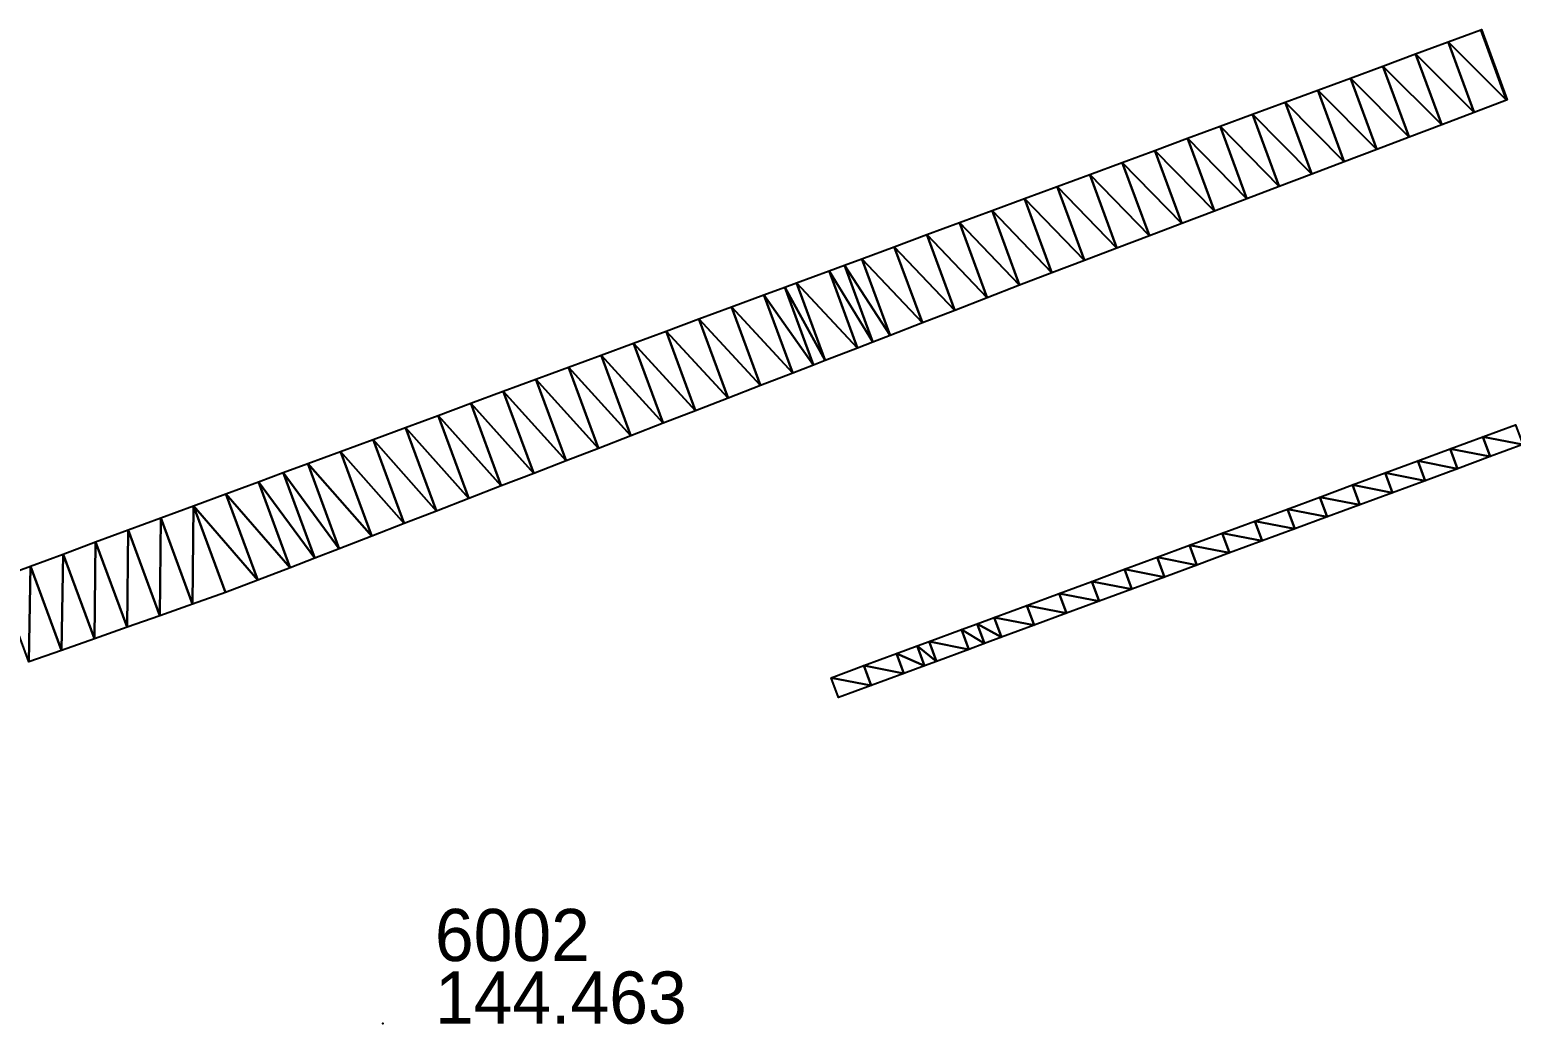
# Model space of a CAD drawing. Header units: metres. Extents: x 1882598 to 1885460, y 3171405 to 3171756.
# Drawn here: x 1884773.17 to 1884815.83, y 3171608.82 to 3171637.44 of the extents above; entities that cross this region are included whole.
import ezdxf

# ---------------------------------------------------------------- set-up
doc = ezdxf.new("R2010")
doc.units = ezdxf.units.M
doc.header["$MEASUREMENT"] = 0
doc.layers.add('pntelev', color=2, linetype='Continuous')
doc.layers.add('pntno', color=3, linetype='Continuous')
doc.layers.add('Triangles surfaces projet', color=7, linetype='Continuous', true_color=0x848484)

msp = doc.modelspace()

# ---------------------------------------------------------------- linework, layer by layer
msp.add_point((1884783.335, 3171608.838, 144.463))
at = {"layer": 'Triangles surfaces projet'}
for points in [[(1884814.945, 3171637.432, 143.719), (1884815.692, 3171635.412, 143.772), (1884814.007, 3171637.086, 143.702), (1884814.945, 3171637.432, 143.719)], [(1884814.945, 3171637.432, 144.069), (1884815.692, 3171635.412, 144.122), (1884814.007, 3171637.086, 144.052), (1884814.945, 3171637.432, 144.069)], [(1884815.71, 3171635.419, 143.773), (1884814.945, 3171637.432, 143.719), (1884814.964, 3171637.439, 143.719), (1884815.71, 3171635.419, 143.773)], [(1884814.964, 3171637.439, 144.069), (1884815.71, 3171635.419, 144.123), (1884814.945, 3171637.432, 144.069), (1884814.964, 3171637.439, 144.069)], [(1884815.71, 3171635.419, 143.773), (1884815.692, 3171635.412, 143.772), (1884814.945, 3171637.432, 143.719), (1884815.71, 3171635.419, 143.773)], [(1884815.71, 3171635.419, 144.123), (1884815.692, 3171635.412, 144.122), (1884814.945, 3171637.432, 144.069), (1884815.71, 3171635.419, 144.123)], [(1884814.757, 3171635.057, 143.756), (1884813.069, 3171636.739, 143.686), (1884814.007, 3171637.086, 143.702), (1884814.757, 3171635.057, 143.756)], [(1884814.007, 3171637.086, 144.052), (1884814.757, 3171635.057, 144.106), (1884813.069, 3171636.739, 144.036), (1884814.007, 3171637.086, 144.052)], [(1884814.007, 3171637.086, 143.702), (1884815.692, 3171635.412, 143.772), (1884814.757, 3171635.057, 143.756), (1884814.007, 3171637.086, 143.702)], [(1884815.692, 3171635.412, 144.122), (1884814.757, 3171635.057, 144.106), (1884814.007, 3171637.086, 144.052), (1884815.692, 3171635.412, 144.122)], [(1884812.131, 3171636.392, 143.671), (1884813.069, 3171636.739, 143.686), (1884813.822, 3171634.702, 143.741), (1884812.131, 3171636.392, 143.671)], [(1884813.069, 3171636.739, 144.036), (1884813.822, 3171634.702, 144.091), (1884812.131, 3171636.392, 144.021), (1884813.069, 3171636.739, 144.036)], [(1884814.757, 3171635.057, 143.756), (1884813.822, 3171634.702, 143.741), (1884813.069, 3171636.739, 143.686), (1884814.757, 3171635.057, 143.756)], [(1884814.757, 3171635.057, 144.106), (1884813.822, 3171634.702, 144.091), (1884813.069, 3171636.739, 144.036), (1884814.757, 3171635.057, 144.106)], [(1884812.131, 3171636.392, 143.671), (1884812.887, 3171634.347, 143.726), (1884811.193, 3171636.046, 143.656), (1884812.131, 3171636.392, 143.671)], [(1884812.131, 3171636.392, 144.021), (1884812.887, 3171634.347, 144.076), (1884811.193, 3171636.046, 144.006), (1884812.131, 3171636.392, 144.021)], [(1884812.887, 3171634.347, 143.726), (1884812.131, 3171636.392, 143.671), (1884813.822, 3171634.702, 143.741), (1884812.887, 3171634.347, 143.726)], [(1884813.822, 3171634.702, 144.091), (1884812.887, 3171634.347, 144.076), (1884812.131, 3171636.392, 144.021), (1884813.822, 3171634.702, 144.091)], [(1884811.017, 3171633.638, 143.697), (1884809.317, 3171635.353, 143.629), (1884810.255, 3171635.699, 143.642), (1884811.017, 3171633.638, 143.697)], [(1884810.255, 3171635.699, 143.992), (1884811.017, 3171633.638, 144.047), (1884809.317, 3171635.353, 143.979), (1884810.255, 3171635.699, 143.992)], [(1884811.193, 3171636.046, 143.656), (1884811.952, 3171633.992, 143.711), (1884810.255, 3171635.699, 143.642), (1884811.193, 3171636.046, 143.656)], [(1884811.193, 3171636.046, 144.006), (1884811.952, 3171633.992, 144.061), (1884810.255, 3171635.699, 143.992), (1884811.193, 3171636.046, 144.006)], [(1884811.017, 3171633.638, 143.697), (1884810.255, 3171635.699, 143.642), (1884811.952, 3171633.992, 143.711), (1884811.017, 3171633.638, 143.697)], [(1884811.952, 3171633.992, 144.061), (1884811.017, 3171633.638, 144.047), (1884810.255, 3171635.699, 143.992), (1884811.952, 3171633.992, 144.061)], [(1884812.887, 3171634.347, 143.726), (1884811.952, 3171633.992, 143.711), (1884811.193, 3171636.046, 143.656), (1884812.887, 3171634.347, 143.726)], [(1884812.887, 3171634.347, 144.076), (1884811.952, 3171633.992, 144.061), (1884811.193, 3171636.046, 144.006), (1884812.887, 3171634.347, 144.076)], [(1884810.082, 3171633.283, 143.684), (1884808.379, 3171635.006, 143.616), (1884809.317, 3171635.353, 143.629), (1884810.082, 3171633.283, 143.684)], [(1884809.317, 3171635.353, 143.979), (1884810.082, 3171633.283, 144.034), (1884808.379, 3171635.006, 143.966), (1884809.317, 3171635.353, 143.979)], [(1884809.317, 3171635.353, 143.629), (1884811.017, 3171633.638, 143.697), (1884810.082, 3171633.283, 143.684), (1884809.317, 3171635.353, 143.629)], [(1884811.017, 3171633.638, 144.047), (1884810.082, 3171633.283, 144.034), (1884809.317, 3171635.353, 143.979), (1884811.017, 3171633.638, 144.047)], [(1884809.147, 3171632.928, 143.671), (1884807.441, 3171634.659, 143.603), (1884808.379, 3171635.006, 143.616), (1884809.147, 3171632.928, 143.671)], [(1884808.379, 3171635.006, 143.966), (1884809.147, 3171632.928, 144.021), (1884807.441, 3171634.659, 143.953), (1884808.379, 3171635.006, 143.966)], [(1884809.147, 3171632.928, 143.671), (1884808.379, 3171635.006, 143.616), (1884810.082, 3171633.283, 143.684), (1884809.147, 3171632.928, 143.671)], [(1884810.082, 3171633.283, 144.034), (1884809.147, 3171632.928, 144.021), (1884808.379, 3171635.006, 143.966), (1884810.082, 3171633.283, 144.034)], [(1884808.212, 3171632.573, 143.659), (1884806.503, 3171634.313, 143.592), (1884807.441, 3171634.659, 143.603), (1884808.212, 3171632.573, 143.659)], [(1884807.441, 3171634.659, 143.953), (1884808.212, 3171632.573, 144.009), (1884806.503, 3171634.313, 143.942), (1884807.441, 3171634.659, 143.953)], [(1884808.212, 3171632.573, 143.659), (1884807.441, 3171634.659, 143.603), (1884809.147, 3171632.928, 143.671), (1884808.212, 3171632.573, 143.659)], [(1884809.147, 3171632.928, 144.021), (1884808.212, 3171632.573, 144.009), (1884807.441, 3171634.659, 143.953), (1884809.147, 3171632.928, 144.021)], [(1884806.342, 3171631.863, 143.636), (1884804.627, 3171633.62, 143.57), (1884805.565, 3171633.966, 143.58), (1884806.342, 3171631.863, 143.636)], [(1884805.565, 3171633.966, 143.93), (1884806.342, 3171631.863, 143.986), (1884804.627, 3171633.62, 143.92), (1884805.565, 3171633.966, 143.93)], [(1884805.565, 3171633.966, 143.58), (1884806.503, 3171634.313, 143.592), (1884807.277, 3171632.218, 143.647), (1884805.565, 3171633.966, 143.58)], [(1884806.503, 3171634.313, 143.942), (1884807.277, 3171632.218, 143.997), (1884805.565, 3171633.966, 143.93), (1884806.503, 3171634.313, 143.942)], [(1884805.565, 3171633.966, 143.58), (1884807.277, 3171632.218, 143.647), (1884806.342, 3171631.863, 143.636), (1884805.565, 3171633.966, 143.58)], [(1884807.277, 3171632.218, 143.997), (1884806.342, 3171631.863, 143.986), (1884805.565, 3171633.966, 143.93), (1884807.277, 3171632.218, 143.997)], [(1884807.277, 3171632.218, 143.647), (1884806.503, 3171634.313, 143.592), (1884808.212, 3171632.573, 143.659), (1884807.277, 3171632.218, 143.647)], [(1884808.212, 3171632.573, 144.009), (1884807.277, 3171632.218, 143.997), (1884806.503, 3171634.313, 143.942), (1884808.212, 3171632.573, 144.009)], [(1884805.407, 3171631.508, 143.626), (1884803.689, 3171633.273, 143.56), (1884804.627, 3171633.62, 143.57), (1884805.407, 3171631.508, 143.626)], [(1884804.627, 3171633.62, 143.92), (1884805.407, 3171631.508, 143.976), (1884803.689, 3171633.273, 143.91), (1884804.627, 3171633.62, 143.92)], [(1884804.627, 3171633.62, 143.57), (1884806.342, 3171631.863, 143.636), (1884805.407, 3171631.508, 143.626), (1884804.627, 3171633.62, 143.57)], [(1884806.342, 3171631.863, 143.986), (1884805.407, 3171631.508, 143.976), (1884804.627, 3171633.62, 143.92), (1884806.342, 3171631.863, 143.986)], [(1884803.689, 3171633.273, 143.56), (1884804.472, 3171631.154, 143.616), (1884802.751, 3171632.926, 143.55), (1884803.689, 3171633.273, 143.56)], [(1884803.689, 3171633.273, 143.91), (1884804.472, 3171631.154, 143.966), (1884802.751, 3171632.926, 143.9), (1884803.689, 3171633.273, 143.91)], [(1884804.472, 3171631.154, 143.616), (1884803.689, 3171633.273, 143.56), (1884805.407, 3171631.508, 143.626), (1884804.472, 3171631.154, 143.616)], [(1884805.407, 3171631.508, 143.976), (1884804.472, 3171631.154, 143.966), (1884803.689, 3171633.273, 143.91), (1884805.407, 3171631.508, 143.976)], [(1884801.813, 3171632.58, 143.541), (1884802.751, 3171632.926, 143.55), (1884803.537, 3171630.799, 143.607), (1884801.813, 3171632.58, 143.541)], [(1884802.751, 3171632.926, 143.9), (1884803.537, 3171630.799, 143.957), (1884801.813, 3171632.58, 143.891), (1884802.751, 3171632.926, 143.9)], [(1884803.537, 3171630.799, 143.607), (1884802.751, 3171632.926, 143.55), (1884804.472, 3171631.154, 143.616), (1884803.537, 3171630.799, 143.607)], [(1884804.472, 3171631.154, 143.966), (1884803.537, 3171630.799, 143.957), (1884802.751, 3171632.926, 143.9), (1884804.472, 3171631.154, 143.966)], [(1884800.875, 3171632.233, 143.533), (1884801.67, 3171630.083, 143.59), (1884799.937, 3171631.887, 143.525), (1884800.875, 3171632.233, 143.533)], [(1884800.875, 3171632.233, 143.883), (1884801.67, 3171630.083, 143.94), (1884799.937, 3171631.887, 143.875), (1884800.875, 3171632.233, 143.883)], [(1884801.813, 3171632.58, 143.541), (1884802.602, 3171630.444, 143.598), (1884800.875, 3171632.233, 143.533), (1884801.813, 3171632.58, 143.541)], [(1884801.813, 3171632.58, 143.891), (1884802.602, 3171630.444, 143.948), (1884800.875, 3171632.233, 143.883), (1884801.813, 3171632.58, 143.891)], [(1884802.602, 3171630.444, 143.598), (1884801.67, 3171630.083, 143.59), (1884800.875, 3171632.233, 143.533), (1884802.602, 3171630.444, 143.598)], [(1884802.602, 3171630.444, 143.948), (1884801.67, 3171630.083, 143.94), (1884800.875, 3171632.233, 143.883), (1884802.602, 3171630.444, 143.948)], [(1884802.602, 3171630.444, 143.598), (1884801.813, 3171632.58, 143.541), (1884803.537, 3171630.799, 143.607), (1884802.602, 3171630.444, 143.598)], [(1884803.537, 3171630.799, 143.957), (1884802.602, 3171630.444, 143.948), (1884801.813, 3171632.58, 143.891), (1884803.537, 3171630.799, 143.957)], [(1884800.737, 3171629.722, 143.583), (1884798.999, 3171631.54, 143.518), (1884799.937, 3171631.887, 143.525), (1884800.737, 3171629.722, 143.583)], [(1884799.937, 3171631.887, 143.875), (1884800.737, 3171629.722, 143.933), (1884798.999, 3171631.54, 143.868), (1884799.937, 3171631.887, 143.875)], [(1884800.737, 3171629.722, 143.583), (1884799.937, 3171631.887, 143.525), (1884801.67, 3171630.083, 143.59), (1884800.737, 3171629.722, 143.583)], [(1884801.67, 3171630.083, 143.94), (1884800.737, 3171629.722, 143.933), (1884799.937, 3171631.887, 143.875), (1884801.67, 3171630.083, 143.94)], [(1884798.061, 3171631.193, 143.511), (1884798.999, 3171631.54, 143.518), (1884799.804, 3171629.361, 143.576), (1884798.061, 3171631.193, 143.511)], [(1884798.999, 3171631.54, 143.868), (1884799.804, 3171629.361, 143.926), (1884798.061, 3171631.193, 143.861), (1884798.999, 3171631.54, 143.868)], [(1884798.999, 3171631.54, 143.518), (1884800.737, 3171629.722, 143.583), (1884799.804, 3171629.361, 143.576), (1884798.999, 3171631.54, 143.518)], [(1884800.737, 3171629.722, 143.933), (1884799.804, 3171629.361, 143.926), (1884798.999, 3171631.54, 143.868), (1884800.737, 3171629.722, 143.933)], [(1884798.871, 3171629, 143.57), (1884797.123, 3171630.847, 143.505), (1884798.061, 3171631.193, 143.511), (1884798.871, 3171629, 143.57)], [(1884798.061, 3171631.193, 143.861), (1884798.871, 3171629, 143.92), (1884797.123, 3171630.847, 143.855), (1884798.061, 3171631.193, 143.861)], [(1884798.871, 3171629, 143.57), (1884798.061, 3171631.193, 143.511), (1884799.804, 3171629.361, 143.576), (1884798.871, 3171629, 143.57)], [(1884799.804, 3171629.361, 143.926), (1884798.871, 3171629, 143.92), (1884798.061, 3171631.193, 143.861), (1884799.804, 3171629.361, 143.926)], [(1884797.448, 3171628.449, 143.561), (1884796.185, 3171630.5, 143.5), (1884796.629, 3171630.664, 143.502), (1884797.448, 3171628.449, 143.561)], [(1884796.629, 3171630.664, 143.852), (1884797.448, 3171628.449, 143.911), (1884796.185, 3171630.5, 143.85), (1884796.629, 3171630.664, 143.852)], [(1884797.939, 3171628.639, 143.564), (1884796.629, 3171630.664, 143.502), (1884797.123, 3171630.847, 143.505), (1884797.939, 3171628.639, 143.564)], [(1884797.123, 3171630.847, 143.855), (1884797.939, 3171628.639, 143.914), (1884796.629, 3171630.664, 143.852), (1884797.123, 3171630.847, 143.855)], [(1884797.939, 3171628.639, 143.564), (1884797.448, 3171628.449, 143.561), (1884796.629, 3171630.664, 143.502), (1884797.939, 3171628.639, 143.564)], [(1884797.939, 3171628.639, 143.914), (1884797.448, 3171628.449, 143.911), (1884796.629, 3171630.664, 143.852), (1884797.939, 3171628.639, 143.914)], [(1884797.939, 3171628.639, 143.564), (1884797.123, 3171630.847, 143.505), (1884798.871, 3171629, 143.57), (1884797.939, 3171628.639, 143.564)], [(1884798.871, 3171629, 143.92), (1884797.939, 3171628.639, 143.914), (1884797.123, 3171630.847, 143.855), (1884798.871, 3171629, 143.92)], [(1884796.073, 3171627.917, 143.554), (1884794.91, 3171630.029, 143.492), (1884795.247, 3171630.154, 143.494), (1884796.073, 3171627.917, 143.554)], [(1884795.247, 3171630.154, 143.844), (1884796.073, 3171627.917, 143.904), (1884794.91, 3171630.029, 143.842), (1884795.247, 3171630.154, 143.844)], [(1884796.185, 3171630.5, 143.5), (1884797.006, 3171628.278, 143.559), (1884795.247, 3171630.154, 143.494), (1884796.185, 3171630.5, 143.5)], [(1884796.185, 3171630.5, 143.85), (1884797.006, 3171628.278, 143.909), (1884795.247, 3171630.154, 143.844), (1884796.185, 3171630.5, 143.85)], [(1884797.006, 3171628.278, 143.559), (1884796.073, 3171627.917, 143.554), (1884795.247, 3171630.154, 143.494), (1884797.006, 3171628.278, 143.559)], [(1884797.006, 3171628.278, 143.909), (1884796.073, 3171627.917, 143.904), (1884795.247, 3171630.154, 143.844), (1884797.006, 3171628.278, 143.909)], [(1884796.185, 3171630.5, 143.5), (1884797.448, 3171628.449, 143.561), (1884797.006, 3171628.278, 143.559), (1884796.185, 3171630.5, 143.5)], [(1884797.448, 3171628.449, 143.911), (1884797.006, 3171628.278, 143.909), (1884796.185, 3171630.5, 143.85), (1884797.448, 3171628.449, 143.911)], [(1884794.309, 3171629.807, 143.489), (1884795.141, 3171627.556, 143.549), (1884793.371, 3171629.461, 143.484), (1884794.309, 3171629.807, 143.489)], [(1884794.309, 3171629.807, 143.839), (1884795.141, 3171627.556, 143.899), (1884793.371, 3171629.461, 143.834), (1884794.309, 3171629.807, 143.839)], [(1884794.309, 3171629.807, 143.489), (1884794.91, 3171630.029, 143.492), (1884795.738, 3171627.788, 143.552), (1884794.309, 3171629.807, 143.489)], [(1884794.91, 3171630.029, 143.842), (1884795.738, 3171627.788, 143.902), (1884794.309, 3171629.807, 143.839), (1884794.91, 3171630.029, 143.842)], [(1884795.141, 3171627.556, 143.549), (1884794.309, 3171629.807, 143.489), (1884795.738, 3171627.788, 143.552), (1884795.141, 3171627.556, 143.549)], [(1884795.738, 3171627.788, 143.902), (1884795.141, 3171627.556, 143.899), (1884794.309, 3171629.807, 143.839), (1884795.738, 3171627.788, 143.902)], [(1884795.738, 3171627.788, 143.552), (1884794.91, 3171630.029, 143.492), (1884796.073, 3171627.917, 143.554), (1884795.738, 3171627.788, 143.552)], [(1884796.073, 3171627.917, 143.904), (1884795.738, 3171627.788, 143.902), (1884794.91, 3171630.029, 143.842), (1884796.073, 3171627.917, 143.904)], [(1884793.371, 3171629.461, 143.484), (1884794.208, 3171627.195, 143.544), (1884792.433, 3171629.114, 143.479), (1884793.371, 3171629.461, 143.484)], [(1884793.371, 3171629.461, 143.834), (1884794.208, 3171627.195, 143.894), (1884792.433, 3171629.114, 143.829), (1884793.371, 3171629.461, 143.834)], [(1884794.208, 3171627.195, 143.544), (1884793.371, 3171629.461, 143.484), (1884795.141, 3171627.556, 143.549), (1884794.208, 3171627.195, 143.544)], [(1884795.141, 3171627.556, 143.899), (1884794.208, 3171627.195, 143.894), (1884793.371, 3171629.461, 143.834), (1884795.141, 3171627.556, 143.899)], [(1884791.495, 3171628.767, 143.475), (1884792.433, 3171629.114, 143.479), (1884793.275, 3171626.834, 143.54), (1884791.495, 3171628.767, 143.475)], [(1884792.433, 3171629.114, 143.829), (1884793.275, 3171626.834, 143.89), (1884791.495, 3171628.767, 143.825), (1884792.433, 3171629.114, 143.829)], [(1884793.275, 3171626.834, 143.54), (1884792.433, 3171629.114, 143.479), (1884794.208, 3171627.195, 143.544), (1884793.275, 3171626.834, 143.54)], [(1884794.208, 3171627.195, 143.894), (1884793.275, 3171626.834, 143.89), (1884792.433, 3171629.114, 143.829), (1884794.208, 3171627.195, 143.894)], [(1884791.41, 3171626.113, 143.532), (1884789.619, 3171628.074, 143.467), (1884790.557, 3171628.421, 143.471), (1884791.41, 3171626.113, 143.532)], [(1884790.557, 3171628.421, 143.821), (1884791.41, 3171626.113, 143.882), (1884789.619, 3171628.074, 143.817), (1884790.557, 3171628.421, 143.821)], [(1884791.495, 3171628.767, 143.475), (1884792.342, 3171626.474, 143.536), (1884790.557, 3171628.421, 143.471), (1884791.495, 3171628.767, 143.475)], [(1884791.495, 3171628.767, 143.825), (1884792.342, 3171626.474, 143.886), (1884790.557, 3171628.421, 143.821), (1884791.495, 3171628.767, 143.825)], [(1884791.41, 3171626.113, 143.532), (1884790.557, 3171628.421, 143.471), (1884792.342, 3171626.474, 143.536), (1884791.41, 3171626.113, 143.532)], [(1884792.342, 3171626.474, 143.886), (1884791.41, 3171626.113, 143.882), (1884790.557, 3171628.421, 143.821), (1884792.342, 3171626.474, 143.886)], [(1884791.495, 3171628.767, 143.475), (1884793.275, 3171626.834, 143.54), (1884792.342, 3171626.474, 143.536), (1884791.495, 3171628.767, 143.475)], [(1884793.275, 3171626.834, 143.89), (1884792.342, 3171626.474, 143.886), (1884791.495, 3171628.767, 143.825), (1884793.275, 3171626.834, 143.89)], [(1884790.477, 3171625.752, 143.529), (1884788.681, 3171627.728, 143.464), (1884789.619, 3171628.074, 143.467), (1884790.477, 3171625.752, 143.529)], [(1884789.619, 3171628.074, 143.817), (1884790.477, 3171625.752, 143.879), (1884788.681, 3171627.728, 143.814), (1884789.619, 3171628.074, 143.817)], [(1884790.477, 3171625.752, 143.529), (1884789.619, 3171628.074, 143.467), (1884791.41, 3171626.113, 143.532), (1884790.477, 3171625.752, 143.529)], [(1884791.41, 3171626.113, 143.882), (1884790.477, 3171625.752, 143.879), (1884789.619, 3171628.074, 143.817), (1884791.41, 3171626.113, 143.882)], [(1884789.544, 3171625.391, 143.526), (1884787.743, 3171627.381, 143.461), (1884788.681, 3171627.728, 143.464), (1884789.544, 3171625.391, 143.526)], [(1884788.681, 3171627.728, 143.814), (1884789.544, 3171625.391, 143.876), (1884787.743, 3171627.381, 143.811), (1884788.681, 3171627.728, 143.814)], [(1884789.544, 3171625.391, 143.526), (1884788.681, 3171627.728, 143.464), (1884790.477, 3171625.752, 143.529), (1884789.544, 3171625.391, 143.526)], [(1884790.477, 3171625.752, 143.879), (1884789.544, 3171625.391, 143.876), (1884788.681, 3171627.728, 143.814), (1884790.477, 3171625.752, 143.879)], [(1884787.743, 3171627.381, 143.461), (1884788.611, 3171625.03, 143.523), (1884786.805, 3171627.034, 143.458), (1884787.743, 3171627.381, 143.461)], [(1884787.743, 3171627.381, 143.811), (1884788.611, 3171625.03, 143.873), (1884786.805, 3171627.034, 143.808), (1884787.743, 3171627.381, 143.811)], [(1884789.544, 3171625.391, 143.526), (1884788.611, 3171625.03, 143.523), (1884787.743, 3171627.381, 143.461), (1884789.544, 3171625.391, 143.526)], [(1884789.544, 3171625.391, 143.876), (1884788.611, 3171625.03, 143.873), (1884787.743, 3171627.381, 143.811), (1884789.544, 3171625.391, 143.876)], [(1884786.746, 3171624.308, 143.519), (1884784.929, 3171626.341, 143.454), (1884785.867, 3171626.688, 143.456), (1884786.746, 3171624.308, 143.519)], [(1884785.867, 3171626.688, 143.806), (1884786.746, 3171624.308, 143.869), (1884784.929, 3171626.341, 143.804), (1884785.867, 3171626.688, 143.806)], [(1884786.805, 3171627.034, 143.458), (1884787.679, 3171624.669, 143.521), (1884785.867, 3171626.688, 143.456), (1884786.805, 3171627.034, 143.458)], [(1884786.805, 3171627.034, 143.808), (1884787.679, 3171624.669, 143.871), (1884785.867, 3171626.688, 143.806), (1884786.805, 3171627.034, 143.808)], [(1884786.746, 3171624.308, 143.519), (1884785.867, 3171626.688, 143.456), (1884787.679, 3171624.669, 143.521), (1884786.746, 3171624.308, 143.519)], [(1884787.679, 3171624.669, 143.871), (1884786.746, 3171624.308, 143.869), (1884785.867, 3171626.688, 143.806), (1884787.679, 3171624.669, 143.871)], [(1884786.805, 3171627.034, 143.458), (1884788.611, 3171625.03, 143.523), (1884787.679, 3171624.669, 143.521), (1884786.805, 3171627.034, 143.458)], [(1884788.611, 3171625.03, 143.873), (1884787.679, 3171624.669, 143.871), (1884786.805, 3171627.034, 143.808), (1884788.611, 3171625.03, 143.873)], [(1884783.991, 3171625.995, 143.453), (1884784.929, 3171626.341, 143.454), (1884785.813, 3171623.947, 143.518), (1884783.991, 3171625.995, 143.453)], [(1884784.929, 3171626.341, 143.804), (1884785.813, 3171623.947, 143.868), (1884783.991, 3171625.995, 143.803), (1884784.929, 3171626.341, 143.804)], [(1884785.813, 3171623.947, 143.518), (1884784.929, 3171626.341, 143.454), (1884786.746, 3171624.308, 143.519), (1884785.813, 3171623.947, 143.518)], [(1884786.746, 3171624.308, 143.869), (1884785.813, 3171623.947, 143.868), (1884784.929, 3171626.341, 143.804), (1884786.746, 3171624.308, 143.869)], [(1884784.881, 3171623.586, 143.517), (1884783.053, 3171625.648, 143.451), (1884783.991, 3171625.995, 143.453), (1884784.881, 3171623.586, 143.517)], [(1884783.991, 3171625.995, 143.803), (1884784.881, 3171623.586, 143.867), (1884783.053, 3171625.648, 143.801), (1884783.991, 3171625.995, 143.803)], [(1884783.991, 3171625.995, 143.453), (1884785.813, 3171623.947, 143.518), (1884784.881, 3171623.586, 143.517), (1884783.991, 3171625.995, 143.453)], [(1884785.813, 3171623.947, 143.868), (1884784.881, 3171623.586, 143.867), (1884783.991, 3171625.995, 143.803), (1884785.813, 3171623.947, 143.868)], [(1884816.156, 3171625.5, 144.16), (1884815.007, 3171625.723, 144.154), (1884815.945, 3171626.07, 144.169), (1884816.156, 3171625.5, 144.16)], [(1884783.948, 3171623.225, 143.516), (1884782.115, 3171625.301, 143.451), (1884783.053, 3171625.648, 143.451), (1884783.948, 3171623.225, 143.516)], [(1884783.053, 3171625.648, 143.801), (1884783.948, 3171623.225, 143.866), (1884782.115, 3171625.301, 143.801), (1884783.053, 3171625.648, 143.801)], [(1884784.881, 3171623.586, 143.517), (1884783.948, 3171623.225, 143.516), (1884783.053, 3171625.648, 143.451), (1884784.881, 3171623.586, 143.517)], [(1884784.881, 3171623.586, 143.867), (1884783.948, 3171623.225, 143.866), (1884783.053, 3171625.648, 143.801), (1884784.881, 3171623.586, 143.867)], [(1884815.218, 3171625.153, 144.146), (1884814.069, 3171625.377, 144.14), (1884815.007, 3171625.723, 144.154), (1884815.218, 3171625.153, 144.146)], [(1884815.218, 3171625.153, 144.146), (1884815.007, 3171625.723, 144.154), (1884816.156, 3171625.5, 144.16), (1884815.218, 3171625.153, 144.146)], [(1884781.177, 3171624.955, 143.45), (1884782.115, 3171625.301, 143.451), (1884783.015, 3171622.864, 143.516), (1884781.177, 3171624.955, 143.45)], [(1884782.115, 3171625.301, 143.801), (1884783.015, 3171622.864, 143.866), (1884781.177, 3171624.955, 143.8), (1884782.115, 3171625.301, 143.801)], [(1884782.115, 3171625.301, 143.451), (1884783.948, 3171623.225, 143.516), (1884783.015, 3171622.864, 143.516), (1884782.115, 3171625.301, 143.451)], [(1884783.948, 3171623.225, 143.866), (1884783.015, 3171622.864, 143.866), (1884782.115, 3171625.301, 143.801), (1884783.948, 3171623.225, 143.866)], [(1884812.193, 3171624.683, 144.113), (1884813.131, 3171625.03, 144.126), (1884813.342, 3171624.46, 144.118), (1884812.193, 3171624.683, 144.113)], [(1884814.28, 3171624.806, 144.131), (1884813.131, 3171625.03, 144.126), (1884814.069, 3171625.377, 144.14), (1884814.28, 3171624.806, 144.131)], [(1884813.131, 3171625.03, 144.126), (1884814.28, 3171624.806, 144.131), (1884813.342, 3171624.46, 144.118), (1884813.131, 3171625.03, 144.126)], [(1884815.218, 3171625.153, 144.146), (1884814.28, 3171624.806, 144.131), (1884814.069, 3171625.377, 144.14), (1884815.218, 3171625.153, 144.146)], [(1884779.756, 3171624.43, 143.45), (1884780.467, 3171624.692, 143.45), (1884781.376, 3171622.23, 143.516), (1884779.756, 3171624.43, 143.45)], [(1884780.467, 3171624.692, 143.8), (1884781.376, 3171622.23, 143.866), (1884779.756, 3171624.43, 143.8), (1884780.467, 3171624.692, 143.8)], [(1884781.177, 3171624.955, 143.45), (1884782.082, 3171622.503, 143.516), (1884780.467, 3171624.692, 143.45), (1884781.177, 3171624.955, 143.45)], [(1884781.177, 3171624.955, 143.8), (1884782.082, 3171622.503, 143.866), (1884780.467, 3171624.692, 143.8), (1884781.177, 3171624.955, 143.8)], [(1884781.376, 3171622.23, 143.516), (1884780.467, 3171624.692, 143.45), (1884782.082, 3171622.503, 143.516), (1884781.376, 3171622.23, 143.516)], [(1884782.082, 3171622.503, 143.866), (1884781.376, 3171622.23, 143.866), (1884780.467, 3171624.692, 143.8), (1884782.082, 3171622.503, 143.866)], [(1884782.082, 3171622.503, 143.516), (1884781.177, 3171624.955, 143.45), (1884783.015, 3171622.864, 143.516), (1884782.082, 3171622.503, 143.516)], [(1884783.015, 3171622.864, 143.866), (1884782.082, 3171622.503, 143.866), (1884781.177, 3171624.955, 143.8), (1884783.015, 3171622.864, 143.866)], [(1884812.193, 3171624.683, 144.113), (1884812.404, 3171624.113, 144.105), (1884811.255, 3171624.337, 144.101), (1884812.193, 3171624.683, 144.113)], [(1884812.404, 3171624.113, 144.105), (1884812.193, 3171624.683, 144.113), (1884813.342, 3171624.46, 144.118), (1884812.404, 3171624.113, 144.105)], [(1884779.756, 3171624.43, 143.45), (1884780.67, 3171621.957, 143.516), (1884778.818, 3171624.083, 143.451), (1884779.756, 3171624.43, 143.45)], [(1884779.756, 3171624.43, 143.8), (1884780.67, 3171621.957, 143.866), (1884778.818, 3171624.083, 143.801), (1884779.756, 3171624.43, 143.8)], [(1884780.67, 3171621.957, 143.516), (1884779.756, 3171624.43, 143.45), (1884781.376, 3171622.23, 143.516), (1884780.67, 3171621.957, 143.516)], [(1884781.376, 3171622.23, 143.866), (1884780.67, 3171621.957, 143.866), (1884779.756, 3171624.43, 143.8), (1884781.376, 3171622.23, 143.866)], [(1884811.466, 3171623.767, 144.093), (1884810.317, 3171623.99, 144.089), (1884811.255, 3171624.337, 144.101), (1884811.466, 3171623.767, 144.093)], [(1884811.466, 3171623.767, 144.093), (1884811.255, 3171624.337, 144.101), (1884812.404, 3171624.113, 144.105), (1884811.466, 3171623.767, 144.093)], [(1884777.88, 3171623.737, 143.452), (1884777.86, 3171620.908, 143.519), (1884776.942, 3171623.39, 143.453), (1884777.88, 3171623.737, 143.452)], [(1884777.88, 3171623.737, 143.802), (1884777.86, 3171620.908, 143.869), (1884776.942, 3171623.39, 143.803), (1884777.88, 3171623.737, 143.802)], [(1884777.88, 3171623.737, 143.452), (1884778.803, 3171621.241, 143.518), (1884777.86, 3171620.908, 143.519), (1884777.88, 3171623.737, 143.452)], [(1884778.803, 3171621.241, 143.868), (1884777.86, 3171620.908, 143.869), (1884777.88, 3171623.737, 143.802), (1884778.803, 3171621.241, 143.868)], [(1884778.818, 3171624.083, 143.451), (1884779.738, 3171621.596, 143.517), (1884777.88, 3171623.737, 143.452), (1884778.818, 3171624.083, 143.451)], [(1884778.818, 3171624.083, 143.801), (1884779.738, 3171621.596, 143.867), (1884777.88, 3171623.737, 143.802), (1884778.818, 3171624.083, 143.801)], [(1884778.803, 3171621.241, 143.518), (1884777.88, 3171623.737, 143.452), (1884779.738, 3171621.596, 143.517), (1884778.803, 3171621.241, 143.518)], [(1884779.738, 3171621.596, 143.867), (1884778.803, 3171621.241, 143.868), (1884777.88, 3171623.737, 143.802), (1884779.738, 3171621.596, 143.867)], [(1884779.738, 3171621.596, 143.517), (1884778.818, 3171624.083, 143.451), (1884780.67, 3171621.957, 143.516), (1884779.738, 3171621.596, 143.517)], [(1884780.67, 3171621.957, 143.866), (1884779.738, 3171621.596, 143.867), (1884778.818, 3171624.083, 143.801), (1884780.67, 3171621.957, 143.866)], [(1884809.379, 3171623.644, 144.078), (1884810.317, 3171623.99, 144.089), (1884810.528, 3171623.42, 144.081), (1884809.379, 3171623.644, 144.078)], [(1884810.317, 3171623.99, 144.089), (1884811.466, 3171623.767, 144.093), (1884810.528, 3171623.42, 144.081), (1884810.317, 3171623.99, 144.089)], [(1884776.004, 3171623.044, 143.454), (1884776.942, 3171623.39, 143.453), (1884776.916, 3171620.576, 143.52), (1884776.004, 3171623.044, 143.454)], [(1884776.942, 3171623.39, 143.803), (1884776.916, 3171620.576, 143.87), (1884776.004, 3171623.044, 143.804), (1884776.942, 3171623.39, 143.803)], [(1884777.86, 3171620.908, 143.519), (1884776.916, 3171620.576, 143.52), (1884776.942, 3171623.39, 143.453), (1884777.86, 3171620.908, 143.519)], [(1884777.86, 3171620.908, 143.869), (1884776.916, 3171620.576, 143.87), (1884776.942, 3171623.39, 143.803), (1884777.86, 3171620.908, 143.869)], [(1884808.441, 3171623.297, 144.067), (1884808.652, 3171622.727, 144.059), (1884807.503, 3171622.95, 144.057), (1884808.441, 3171623.297, 144.067)], [(1884809.59, 3171623.073, 144.07), (1884808.441, 3171623.297, 144.067), (1884809.379, 3171623.644, 144.078), (1884809.59, 3171623.073, 144.07)], [(1884808.652, 3171622.727, 144.059), (1884808.441, 3171623.297, 144.067), (1884809.59, 3171623.073, 144.07), (1884808.652, 3171622.727, 144.059)], [(1884809.59, 3171623.073, 144.07), (1884809.379, 3171623.644, 144.078), (1884810.528, 3171623.42, 144.081), (1884809.59, 3171623.073, 144.07)], [(1884775.973, 3171620.243, 143.522), (1884775.066, 3171622.697, 143.456), (1884776.004, 3171623.044, 143.454), (1884775.973, 3171620.243, 143.522)], [(1884776.004, 3171623.044, 143.804), (1884775.973, 3171620.243, 143.872), (1884775.066, 3171622.697, 143.806), (1884776.004, 3171623.044, 143.804)], [(1884776.004, 3171623.044, 143.454), (1884776.916, 3171620.576, 143.52), (1884775.973, 3171620.243, 143.522), (1884776.004, 3171623.044, 143.454)], [(1884776.916, 3171620.576, 143.87), (1884775.973, 3171620.243, 143.872), (1884776.004, 3171623.044, 143.804), (1884776.916, 3171620.576, 143.87)], [(1884807.714, 3171622.38, 144.049), (1884806.565, 3171622.604, 144.048), (1884807.503, 3171622.95, 144.057), (1884807.714, 3171622.38, 144.049)], [(1884808.652, 3171622.727, 144.059), (1884807.714, 3171622.38, 144.049), (1884807.503, 3171622.95, 144.057), (1884808.652, 3171622.727, 144.059)], [(1884775.03, 3171619.911, 143.523), (1884774.128, 3171622.35, 143.458), (1884775.066, 3171622.697, 143.456), (1884775.03, 3171619.911, 143.523)], [(1884775.066, 3171622.697, 143.806), (1884775.03, 3171619.911, 143.873), (1884774.128, 3171622.35, 143.808), (1884775.066, 3171622.697, 143.806)], [(1884775.066, 3171622.697, 143.456), (1884775.973, 3171620.243, 143.522), (1884775.03, 3171619.911, 143.523), (1884775.066, 3171622.697, 143.456)], [(1884775.973, 3171620.243, 143.872), (1884775.03, 3171619.911, 143.873), (1884775.066, 3171622.697, 143.806), (1884775.973, 3171620.243, 143.872)], [(1884806.776, 3171622.034, 144.039), (1884805.627, 3171622.257, 144.039), (1884806.565, 3171622.604, 144.048), (1884806.776, 3171622.034, 144.039)], [(1884806.776, 3171622.034, 144.039), (1884806.565, 3171622.604, 144.048), (1884807.714, 3171622.38, 144.049), (1884806.776, 3171622.034, 144.039)], [(1884773.143, 3171619.246, 143.528), (1884772.252, 3171621.657, 143.464), (1884773.19, 3171622.004, 143.461), (1884773.143, 3171619.246, 143.528)], [(1884773.19, 3171622.004, 143.811), (1884773.143, 3171619.246, 143.878), (1884772.252, 3171621.657, 143.814), (1884773.19, 3171622.004, 143.811)], [(1884773.19, 3171622.004, 143.461), (1884774.087, 3171619.578, 143.526), (1884773.143, 3171619.246, 143.528), (1884773.19, 3171622.004, 143.461)], [(1884774.087, 3171619.578, 143.876), (1884773.143, 3171619.246, 143.878), (1884773.19, 3171622.004, 143.811), (1884774.087, 3171619.578, 143.876)], [(1884774.128, 3171622.35, 143.458), (1884774.087, 3171619.578, 143.526), (1884773.19, 3171622.004, 143.461), (1884774.128, 3171622.35, 143.458)], [(1884774.128, 3171622.35, 143.808), (1884774.087, 3171619.578, 143.876), (1884773.19, 3171622.004, 143.811), (1884774.128, 3171622.35, 143.808)], [(1884775.03, 3171619.911, 143.523), (1884774.087, 3171619.578, 143.526), (1884774.128, 3171622.35, 143.458), (1884775.03, 3171619.911, 143.523)], [(1884775.03, 3171619.911, 143.873), (1884774.087, 3171619.578, 143.876), (1884774.128, 3171622.35, 143.808), (1884775.03, 3171619.911, 143.873)], [(1884805.838, 3171621.687, 144.03), (1884804.689, 3171621.911, 144.03), (1884805.627, 3171622.257, 144.039), (1884805.838, 3171621.687, 144.03)], [(1884806.776, 3171622.034, 144.039), (1884805.838, 3171621.687, 144.03), (1884805.627, 3171622.257, 144.039), (1884806.776, 3171622.034, 144.039)], [(1884803.751, 3171621.564, 144.023), (1884803.962, 3171620.994, 144.014), (1884802.813, 3171621.217, 144.015), (1884803.751, 3171621.564, 144.023)], [(1884803.751, 3171621.564, 144.023), (1884804.689, 3171621.911, 144.03), (1884804.9, 3171621.34, 144.022), (1884803.751, 3171621.564, 144.023)], [(1884803.751, 3171621.564, 144.023), (1884804.9, 3171621.34, 144.022), (1884803.962, 3171620.994, 144.014), (1884803.751, 3171621.564, 144.023)], [(1884804.689, 3171621.911, 144.03), (1884805.838, 3171621.687, 144.03), (1884804.9, 3171621.34, 144.022), (1884804.689, 3171621.911, 144.03)], [(1884803.024, 3171620.647, 144.007), (1884801.875, 3171620.871, 144.009), (1884802.813, 3171621.217, 144.015), (1884803.024, 3171620.647, 144.007)], [(1884803.962, 3171620.994, 144.014), (1884803.024, 3171620.647, 144.007), (1884802.813, 3171621.217, 144.015), (1884803.962, 3171620.994, 144.014)], [(1884802.086, 3171620.301, 144), (1884800.937, 3171620.524, 144.003), (1884801.875, 3171620.871, 144.009), (1884802.086, 3171620.301, 144)], [(1884802.086, 3171620.301, 144), (1884801.875, 3171620.871, 144.009), (1884803.024, 3171620.647, 144.007), (1884802.086, 3171620.301, 144)], [(1884800.654, 3171619.771, 143.991), (1884799.999, 3171620.178, 143.997), (1884800.443, 3171620.342, 144), (1884800.654, 3171619.771, 143.991)], [(1884800.937, 3171620.524, 144.003), (1884801.148, 3171619.954, 143.994), (1884800.443, 3171620.342, 144), (1884800.937, 3171620.524, 144.003)], [(1884800.654, 3171619.771, 143.991), (1884800.443, 3171620.342, 144), (1884801.148, 3171619.954, 143.994), (1884800.654, 3171619.771, 143.991)], [(1884801.148, 3171619.954, 143.994), (1884800.937, 3171620.524, 144.003), (1884802.086, 3171620.301, 144), (1884801.148, 3171619.954, 143.994)], [(1884799.999, 3171620.178, 143.997), (1884800.21, 3171619.607, 143.989), (1884799.061, 3171619.831, 143.992), (1884799.999, 3171620.178, 143.997)], [(1884800.21, 3171619.607, 143.989), (1884799.999, 3171620.178, 143.997), (1884800.654, 3171619.771, 143.991), (1884800.21, 3171619.607, 143.989)], [(1884797.185, 3171619.138, 143.981), (1884798.123, 3171619.484, 143.986), (1884798.334, 3171618.914, 143.978), (1884797.185, 3171619.138, 143.981)], [(1884798.123, 3171619.484, 143.986), (1884798.724, 3171619.706, 143.99), (1884798.935, 3171619.136, 143.981), (1884798.123, 3171619.484, 143.986)], [(1884798.935, 3171619.136, 143.981), (1884798.334, 3171618.914, 143.978), (1884798.123, 3171619.484, 143.986), (1884798.935, 3171619.136, 143.981)], [(1884799.272, 3171619.261, 143.983), (1884798.724, 3171619.706, 143.99), (1884799.061, 3171619.831, 143.992), (1884799.272, 3171619.261, 143.983)], [(1884798.935, 3171619.136, 143.981), (1884798.724, 3171619.706, 143.99), (1884799.272, 3171619.261, 143.983), (1884798.935, 3171619.136, 143.981)], [(1884799.061, 3171619.831, 143.992), (1884800.21, 3171619.607, 143.989), (1884799.272, 3171619.261, 143.983), (1884799.061, 3171619.831, 143.992)], [(1884797.396, 3171618.568, 143.973), (1884796.247, 3171618.791, 143.977), (1884797.185, 3171619.138, 143.981), (1884797.396, 3171618.568, 143.973)], [(1884797.185, 3171619.138, 143.981), (1884798.334, 3171618.914, 143.978), (1884797.396, 3171618.568, 143.973), (1884797.185, 3171619.138, 143.981)], [(1884797.396, 3171618.568, 143.973), (1884796.458, 3171618.221, 143.968), (1884796.247, 3171618.791, 143.977), (1884797.396, 3171618.568, 143.973)]]:
    msp.add_3dface(points, dxfattribs=at)

# ---------------------------------------------------------------- texts
at = {"layer": 'pntelev'}
msp.add_text('144.463', height=1.5, dxfattribs=at).set_placement((1884784.835, 3171608.838, 144.463))
at = {"layer": 'pntno'}
msp.add_text('6002', height=1.5, dxfattribs=at).set_placement((1884784.835, 3171610.638, 144.463))

doc.saveas('drawing.dxf')
